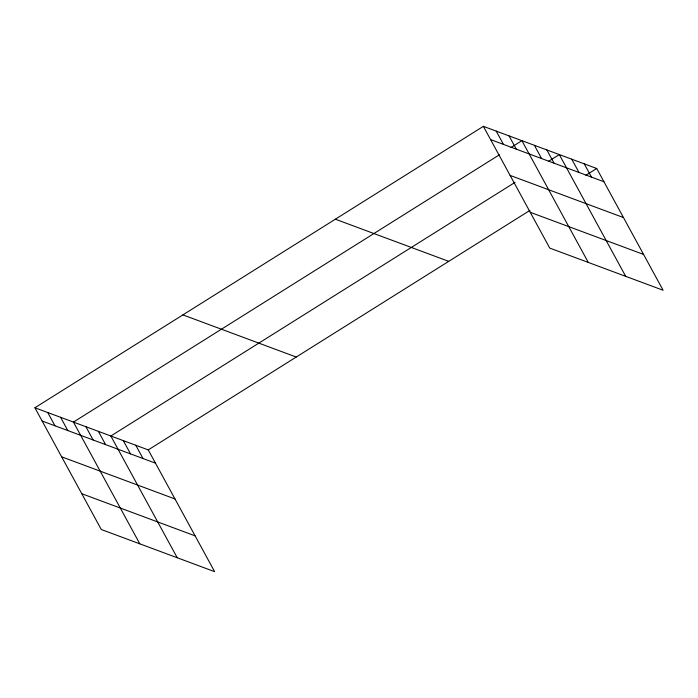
<?xml version="1.0" encoding="UTF-8"?>
<svg xmlns="http://www.w3.org/2000/svg" width="698" height="698" viewBox="0 0 698 698"><rect width="100%" height="100%" fill="white"/><g stroke="black" fill="none" stroke-linecap="round" stroke-linejoin="round"><path stroke-width="1.05" d="M34.9 407.754L148.246 449.905L214.635 571.662L101.28 529.512L34.9 407.754L483.365 126.338L596.72 168.488L663.1 290.246L549.754 248.095L483.365 126.338M499.349 154.825L73.438 422.089L139.818 543.838M511.076 147.47L521.903 140.673L588.292 262.431M515.098 182.326L110.842 435.997L177.231 557.754M548.48 161.378L559.307 154.581L625.696 276.338M148.246 449.905L529.939 210.395M585.884 175.285L596.72 168.488M490.598 139.6L603.945 181.742M510.116 175.407L623.462 217.549M530.227 212.297L643.582 254.438M335.372 219.207L448.718 261.357M182.893 314.885L296.24 357.036M42.124 421.016L155.48 463.158M61.651 456.815L174.997 498.965M81.762 493.704L195.108 535.855M584.252 163.856L591.476 177.109M571.775 159.214L579.008 172.476M546.839 149.939L554.072 163.201M534.371 145.306L541.604 158.568M509.06 135.892L516.284 149.154M496.217 131.119L503.441 144.373M135.778 445.263L143.011 458.525M123.31 440.63L130.543 453.892M98.374 431.355L105.607 444.617M85.906 426.722L93.131 439.976M60.595 417.308L67.819 430.57M47.743 412.535L54.976 425.789"/></g></svg>
